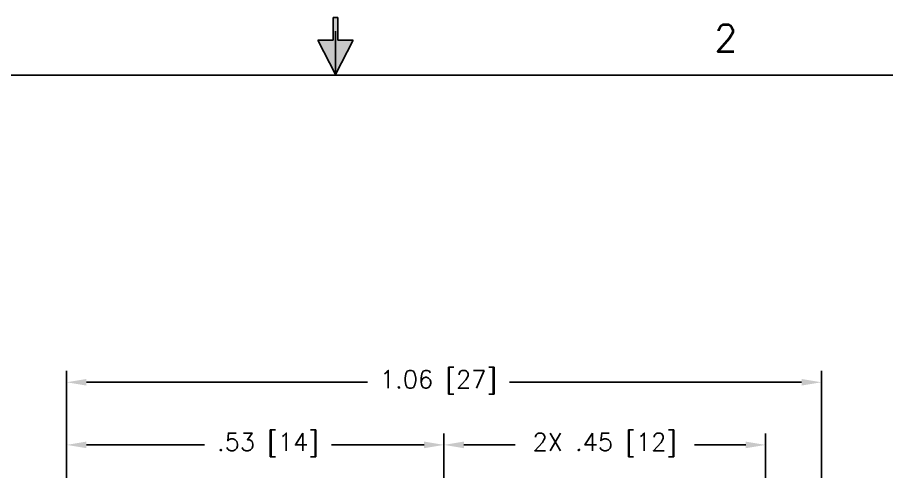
# Model space of a CAD drawing. Extents: x 0.1 to 21.9, y 0.3 to 16.7.
# Drawn here: x 8.76 to 14.88, y 13.46 to 16.66 of the extents above; entities that cross this region are included whole.
import ezdxf
from ezdxf.enums import TextEntityAlignment as Align

# ---------------------------------------------------------------- set-up
doc = ezdxf.new("R2010")
doc.units = 0
doc.header["$MEASUREMENT"] = 0
doc.header["$PDMODE"] = 2
doc.layers.get('0').update_dxf_attribs({"linetype": 'CONTINUOUS'})
doc.layers.get('Defpoints').update_dxf_attribs({"linetype": 'CONTINUOUS'})
for name, color, linetype in [('BRDR', 5, 'CONTINUOUS'), ('DIM', 7, 'CONTINUOUS'), ('OBJECT', 4, 'CONTINUOUS'), ('Solidworks', 7, 'CONTINUOUS')]:
    doc.layers.add(name, color=color, linetype=linetype)
doc.styles.add('ROMANS', font='ROMANS.SHX')
doc.styles.add('SIMPLEX', font='SIMPLEX')
doc.styles.get("Standard").update_dxf_attribs({"font": 'ROMANS.SHX'})
doc.dimstyles.get("Standard").update_dxf_attribs({"dimtxt": 0.18, "dimasz": 0.18, "dimexe": 0.18, "dimexo": 0.0625, "dimgap": 0.09, "dimtad": 0, "dimtih": 1, "dimtoh": 1, "dimdec": 4, "dimzin": 0, "dimdsep": 46, "dimtxsty": 'Standard', "dimcen": 0.09, "dimadec": 0, "dimazin": 0, "dimtfac": 1, "dimtdec": 4, "dimtofl": 0, "dimtmove": 0, "dimatfit": 3, "dimfxl": 0, "dimtolj": 1, "dimtzin": 0, "dimarcsym": 0})

# ---------------------------------------------------------------- blocks, each defined once
blk = doc.blocks.new('*D5')
at = {"color": 0, "lineweight": -2}
for p, q in [((9.106, 11.7012), (9.106, 14.1652)), ((14.4235, 11.6673), (14.4235, 14.1652)), ((9.246, 14.0852), (11.2254, 14.0852)), ((14.2835, 14.0852), (12.2263, 14.0852))]:
    blk.add_line(p, q, dxfattribs=at)
at = {"color": 0}
for points in [[(9.246, 14.1086), (9.246, 14.0619), (9.106, 14.0852)], [(14.2835, 14.1086), (14.2835, 14.0619), (14.4235, 14.0852)]]:
    blk.add_solid(points, dxfattribs=at)
at = {"layer": 'Defpoints', "color": 0}
for p in [(14.4235, 14.0852), (9.106, 11.4512), (14.4235, 11.4173)]:
    blk.add_point(p, dxfattribs=at)
at = {"color": 0, "insert": (11.7259, 14.0852), "char_height": 0.125, "attachment_point": 5, "style": 'ROMANS'}
blk.add_mtext('\\A1;1.06 [27]', dxfattribs=at)
blk = doc.blocks.new('*D12')
at = {"color": 0, "lineweight": -2}
for p, q in [((9.106, 11.7312), (9.106, 13.7238)), ((11.7643, 12.8988), (11.7643, 13.7238)), ((9.246, 13.6438), (10.0777, 13.6438)), ((11.6243, 13.6438), (10.9715, 13.6438))]:
    blk.add_line(p, q, dxfattribs=at)
at = {"color": 0}
for points in [[(9.246, 13.6671), (9.246, 13.6204), (9.106, 13.6438)], [(11.6243, 13.6671), (11.6243, 13.6204), (11.7643, 13.6438)]]:
    blk.add_solid(points, dxfattribs=at)
at = {"layer": 'Defpoints', "color": 0}
for p in [(9.106, 13.6438), (11.7643, 12.6488), (9.106, 11.4812)]:
    blk.add_point(p, dxfattribs=at)
at = {"color": 0, "insert": (10.5246, 13.6438), "char_height": 0.125, "attachment_point": 5, "style": 'ROMANS'}
blk.add_mtext('\\A1;.53 [14]', dxfattribs=at)
blk = doc.blocks.new('*D24')
at = {"color": 0, "lineweight": -2}
for p, q in [((10.0894, 11.6679), (10.0894, 13.2528)), ((11.7643, 12.8988), (11.7643, 13.2528)), ((10.2294, 13.1728), (10.3549, 13.1728)), ((11.6243, 13.1728), (11.4987, 13.1728))]:
    blk.add_line(p, q, dxfattribs=at)
at = {"color": 0}
for points in [[(10.2294, 13.1962), (10.2294, 13.1495), (10.0894, 13.1728)], [(11.6243, 13.1962), (11.6243, 13.1495), (11.7643, 13.1728)]]:
    blk.add_solid(points, dxfattribs=at)
at = {"layer": 'Defpoints', "color": 0}
for p in [(11.7643, 13.1728), (11.7643, 12.6488), (10.0894, 11.4179)]:
    blk.add_point(p, dxfattribs=at)
at = {"color": 0, "insert": (10.9268, 13.1728), "char_height": 0.125, "attachment_point": 5, "style": 'ROMANS'}
blk.add_mtext('\\A1;2X .33 [9]', dxfattribs=at)
blk = doc.blocks.new('*D25')
at = {"color": 0, "lineweight": -2}
for p, q in [((11.7643, 12.8988), (11.7643, 13.7238)), ((14.0298, 11.2724), (14.0298, 13.7238)), ((11.9043, 13.6438), (12.2656, 13.6438)), ((13.8898, 13.6438), (13.5285, 13.6438))]:
    blk.add_line(p, q, dxfattribs=at)
at = {"color": 0}
for points in [[(11.9043, 13.6671), (11.9043, 13.6204), (11.7643, 13.6438)], [(13.8898, 13.6671), (13.8898, 13.6204), (14.0298, 13.6438)]]:
    blk.add_solid(points, dxfattribs=at)
at = {"layer": 'Defpoints', "color": 0}
for p in [(11.7643, 13.6438), (11.7643, 12.6488), (14.0298, 11.0224)]:
    blk.add_point(p, dxfattribs=at)
at = {"color": 0, "insert": (12.8971, 13.6438), "char_height": 0.125, "attachment_point": 5, "style": 'ROMANS'}
blk.add_mtext('\\A1;2X .45 [12]', dxfattribs=at)
blk = doc.blocks.new('AROW')
at = {"layer": 'BRDR'}
for p, q in [((-0.01, 0.25), (-0.01, 0.15)), ((-0.01, 0.25), (0.01, 0.25)), ((0.01, 0.25), (0.01, 0.15)), ((0, 0.19), (0, 0)), ((0, 0), (0, 0.19)), ((0, 0), (-0.0775, 0.15)), ((-0.0775, 0.15), (-0.01, 0.15)), ((0, 0), (0.0775, 0.15)), ((0.01, 0.15), (0.0775, 0.15))]:
    blk.add_line(p, q, dxfattribs=at)
for points in [[(-0.01, 0.25), (0.01, 0.25), (0.01, 0.15)], [(-0.01, 0.25), (-0.01, 0.15), (0.01, 0.15)], [(-0.0775, 0.15), (0, 0), (-0.01, 0.15)], [(0.0775, 0.15), (0, 0), (-0.01, 0.15)]]:
    blk.add_solid(points, dxfattribs=at)
blk = doc.blocks.new('Covidien-C1_')
at = {"layer": 'OBJECT', "color": 5}
blk.add_line((21.5, 16.25), (0.5, 16.25), dxfattribs=at)
at = {"layer": 'OBJECT', "color": 5, "xscale": 1.608466899655079, "yscale": 1.608466899655079, "zscale": 1.608466899655079}
blk.add_blockref('AROW', (11, 16.2553), dxfattribs=at)
at = {"layer": 'DIM'}
for tag, height, style, p in [('REV', 0.1206, 'ROMANS', (15.6856, 15.5581)), ('TITLE_1', 0.15, 'SIMPLEX', (16.9531, 2.3863)), ('XTOL', 0.14, 'SIMPLEX', (13.2162, 2.2366)), ('DTOL_X', 0.14, 'SIMPLEX', (13.8474, 2.2371)), ('DTOL_XX', 0.14, 'SIMPLEX', (14.4703, 2.2371)), ('DTOL_XXX', 0.14, 'SIMPLEX', (15.1086, 2.2395)), ('TITLE_2', 0.15, 'SIMPLEX', (16.9827, 2.1451)), ('TITLE_3', 0.15, 'SIMPLEX', (16.9799, 1.8536)), ('DTOL_XXXX', 0.14, 'SIMPLEX', (13.2086, 1.5995)), ('HTOL', 0.14, 'SIMPLEX', (13.8495, 1.5966)), ('FTOL', 0.14, 'SIMPLEX', (14.4689, 1.5966)), ('ATOL', 0.14, 'SIMPLEX', (15.0868, 1.5966)), ('TITLE_4', 0.15, 'SIMPLEX', (16.9816, 1.6072)), ('D_SCALE', 0.14, 'SIMPLEX', (14.355, 1.3487)), ('DWG-NO', 0.18, 'ROMANS', (19.7523, 0.9643))]:
    blk.add_attdef(tag, text='', height=height, dxfattribs=dict(at, style=style)).set_placement(p, align=Align.CENTER)
for tag, p, height, style in [('ECO#', (18.6748, 15.5592), 0.118, 'ROMANS'), ('INITIALS', (20.4436, 15.558), 0.1302, 'ROMANS'), ('DRAWN_BY', (16.1507, 1.3313), 0.09, 'SIMPLEX'), ('D_DATE', (17.7393, 1.3313), 0.09, 'SIMPLEX'), ('CHECKED', (16.1378, 1.0831), 0.09, 'ROMANS'), ('C_DATE', (17.724, 1.0831), 0.09, 'ROMANS'), ('APPROVED', (16.1378, 0.8331), 0.09, 'ROMANS'), ('A_DATE', (17.724, 0.8331), 0.09, 'ROMANS'), ('SHT_NO', (20.6205, 0.785), 0.1, 'SIMPLEX')]:
    blk.add_attdef(tag, p, '', height=height, dxfattribs=dict(at, style=style))
at = {"layer": 'DIM', "style": 'ROMANS', "width": 1.322316}
blk.add_attdef('DATE', text='', height=0.1157, dxfattribs=at).set_placement((19.6271, 15.5569), (20.1519, 15.5569), align=Align.FIT)
at = {"layer": 'DIM', "style": 'ROMANS'}
blk.add_attdef('ACAD_REF', text='', height=0.1, dxfattribs=at).set_placement((21.06, 1.3783), align=Align.RIGHT)
at = {"layer": 'DIM', "color": 7, "style": 'ROMANS'}
blk.add_attdef('REV', text='', height=0.14, dxfattribs=at).set_placement((21.2156, 0.9868), align=Align.CENTER)
at = {"layer": 'OBJECT', "color": 5, "style": 'SIMPLEX'}
blk.add_text('2', height=0.19, dxfattribs=at).set_placement((13.7498, 16.4172), align=Align.CENTER)
at = {"layer": 'Solidworks', "style": 'ROMANS'}
blk.add_attdef('SOLIDWORKS:', (15.3501, 0.4073), '', height=0.1, dxfattribs=at)

msp = doc.modelspace()

# ---------------------------------------------------------------- block references
msp.add_blockref('Covidien-C1_', (0, 0))

# ---------------------------------------------------------------- dimensions: what is measured, and where the dimension line sits
for base, p1, p2, picture, middle in [((14.4235, 14.0852), (9.106, 11.4512), (14.4235, 11.4173), '*D5', (11.7259, 14.0852)), ((9.106, 13.6438), (11.7643, 12.6488), (9.106, 11.4812), '*D12', (10.5246, 13.6438))]:
    dim = msp.add_linear_dim(base=base, p1=p1, p2=p2, dimstyle='Standard', override={"dimtxt": 0.125, "dimasz": 0.14, "dimexe": 0.08, "dimexo": 0.25, "dimgap": 0.06, "dimdec": 2, "dimlfac": 0.2, "dimzin": 4, "dimtxsty": 'ROMANS', "dimcen": 0.0875, "dimdle": 0.35, "dimtdec": 2, "dimatfit": 0, "dimtzin": 4})
    dim.commit()
    dim.dimension.update_dxf_attribs({"geometry": picture, "text_midpoint": middle, "dimtype": 160})
for base, p1, picture, middle in [((11.7643, 13.6438), (14.0298, 11.0224), '*D25', (12.8971, 13.6438)), ((11.7643, 13.1728), (10.0894, 11.4179), '*D24', (10.9268, 13.1728))]:
    dim = msp.add_linear_dim(base=base, p1=p1, p2=(11.7643, 12.6488), dimstyle='Standard', override={"dimtxt": 0.125, "dimasz": 0.14, "dimexe": 0.08, "dimexo": 0.25, "dimgap": 0.06, "dimdec": 2, "dimlfac": 0.2, "dimzin": 4, "dimpost": '2X <>', "dimtxsty": 'ROMANS', "dimcen": 0.0875, "dimdle": 0.35, "dimtdec": 2, "dimatfit": 0, "dimtzin": 4})
    dim.commit()
    dim.dimension.update_dxf_attribs({"geometry": picture, "text_midpoint": middle})

doc.saveas('drawing.dxf')
